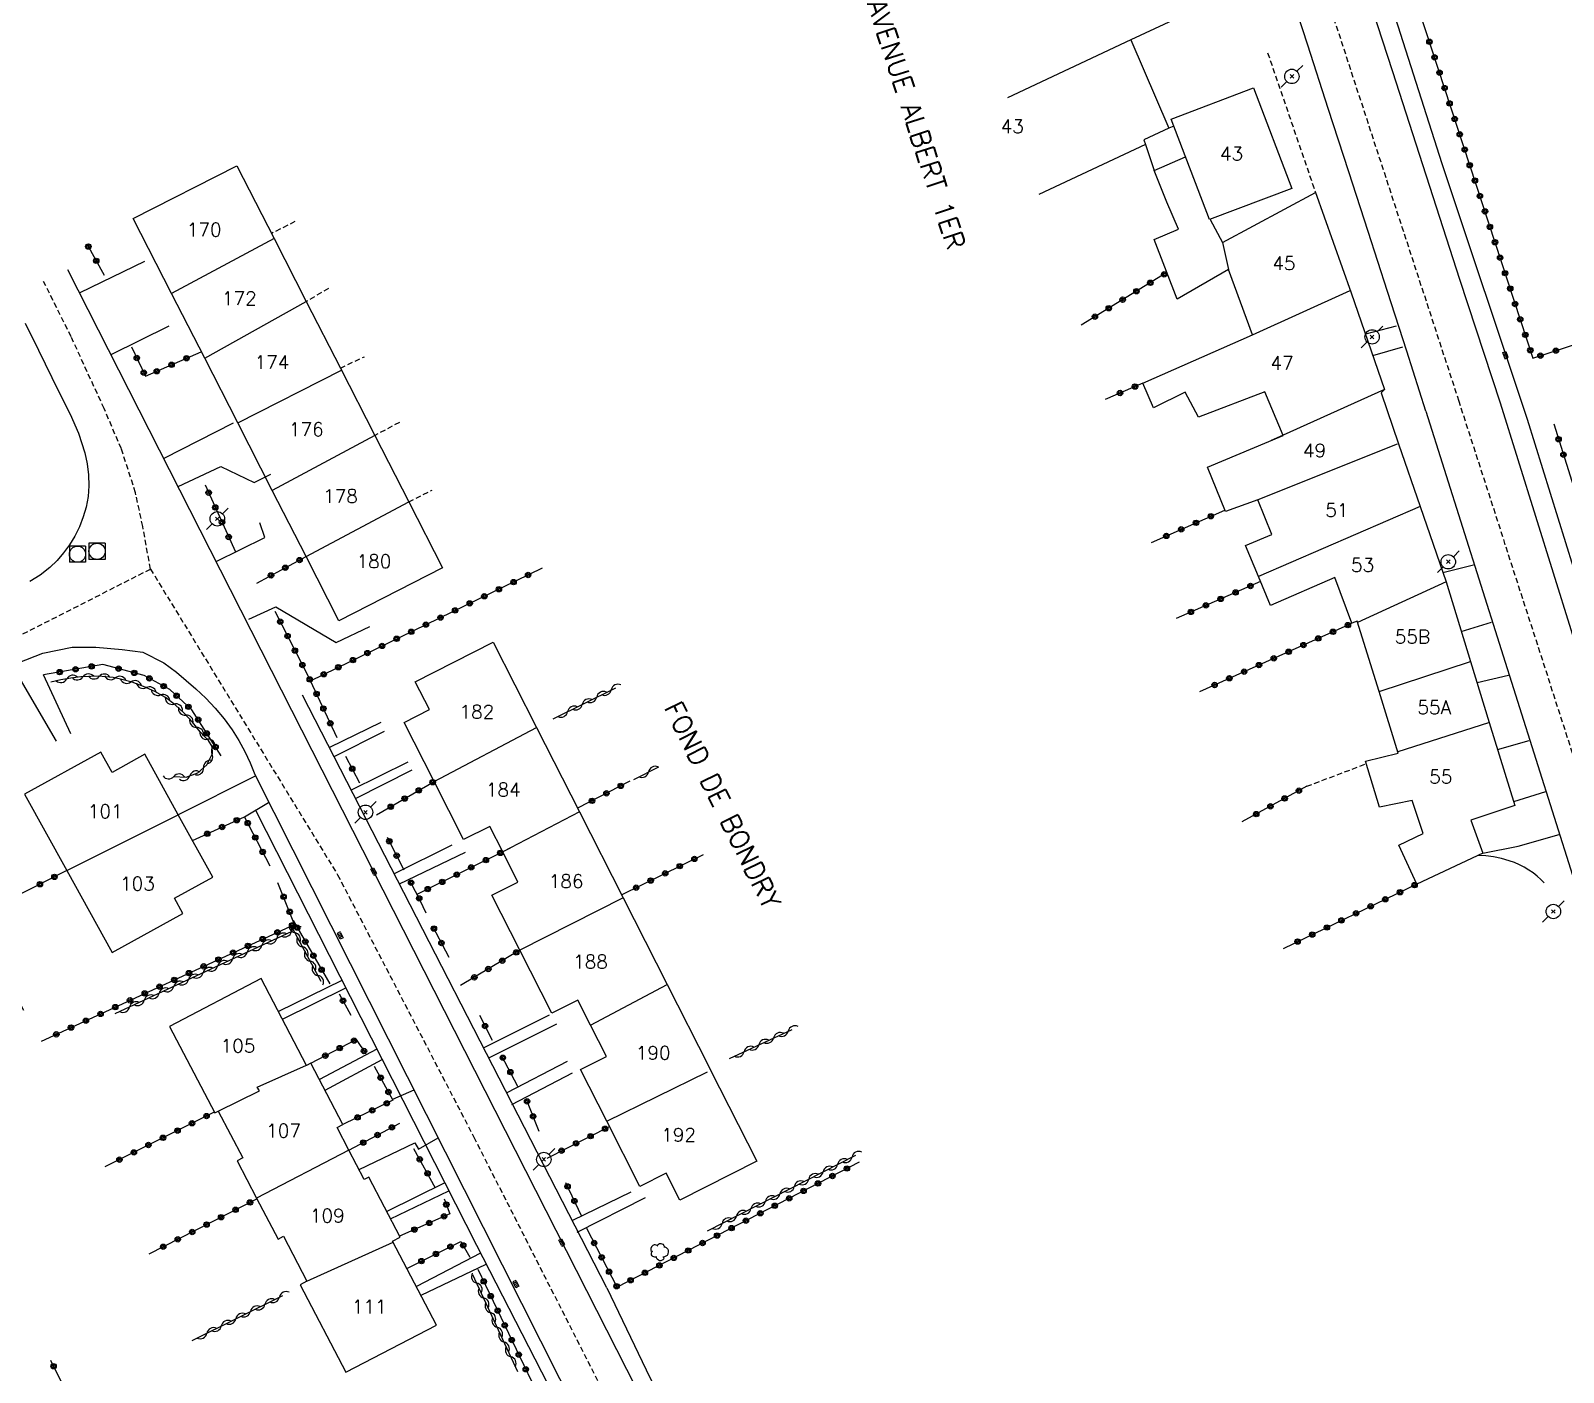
# Model space of a CAD drawing. Header units: millimetres. Extents: x 164000 to 165000, y 151998 to 153000.
# Drawn here: x 164262.3 to 164403.9, y 152262.9 to 152386.9 of the extents above; entities that cross this region are included whole.
import ezdxf
from ezdxf.enums import TextEntityAlignment as Align

# ---------------------------------------------------------------- set-up
doc = ezdxf.new("R2010")
doc.units = ezdxf.units.MM
doc.linetypes.add('DASHED', pattern=[0.75, 0.5, -0.25])
doc.layers.get('0').update_dxf_attribs({"linetype": 'CONTINUOUS'})
for name, color, linetype in [('W0001', 6, 'DASHED'), ('W0008', 7, 'CONTINUOUS'), ('W0014', 7, 'CONTINUOUS'), ('W0017', 7, 'CONTINUOUS'), ('W0051', 7, 'CONTINUOUS'), ('W0101', 7, 'CONTINUOUS'), ('W0104', 1, 'CONTINUOUS'), ('W0112', 1, 'DASHED'), ('W0214', 2, 'CONTINUOUS'), ('W0300', 7, 'CONTINUOUS'), ('W0310', 3, 'CONTINUOUS'), ('W0323', 7, 'CONTINUOUS'), ('W0330', 7, 'CONTINUOUS'), ('W0401', 7, 'CONTINUOUS'), ('W0420', 7, 'CONTINUOUS'), ('W0473', 7, 'CONTINUOUS'), ('W0989', 7, 'CONTINUOUS'), ('W0991', 7, 'CONTINUOUS'), ('W1102', 7, 'CONTINUOUS')]:
    doc.layers.add(name, color=color, linetype=linetype)
doc.styles.get("Standard").update_dxf_attribs({"font": 'romans.shx', "width": 0.85})

# ---------------------------------------------------------------- blocks, each defined once
blk = doc.blocks.new('T473')
for p, q in [((-0.166667, 0.166667), (0.166667, -0.166667)), ((-0.166667, -0.166667), (0.166667, 0.166667)), ((0.500001, 0.500001), (1.000002, 1.000002)), ((-1.000002, -1.000002), (-0.500001, -0.500001))]:
    blk.add_line(p, q)
blk.add_ellipse((0, 0), major_axis=(0.471405, 0.471405), ratio=1, start_param=5.4977871438, end_param=11.780972451)
blk = doc.blocks.new('T300')
for p, q in [((-0.8, 0.51), (-0.86, 0.34)), ((-0.86, 0.34), (-0.86, 0.17)), ((-0.86, 0.17), (-0.74, 0.06)), ((-0.69, 0.63), (-0.8, 0.51)), ((-0.8, -0.06), (-0.74, 0.06)), ((-0.74, 0.06), (-0.69, 0.11)), ((-0.57, 0.69), (-0.69, 0.63)), ((-0.46, 0.69), (-0.57, 0.69)), ((-0.29, 0.63), (-0.46, 0.69)), ((-0.29, 0.63), (-0.17, 0.74)), ((-0.23, 0.57), (-0.29, 0.63)), ((-0.17, 0.74), (-0.06, 0.8)), ((-0.06, 0.8), (0.06, 0.8)), ((0.06, 0.8), (0.23, 0.74)), ((0.23, 0.74), (0.34, 0.63)), ((0.34, 0.63), (0.4, 0.51)), ((0.46, 0.46), (0.34, 0.46)), ((0.4, 0.51), (0.4, 0.46)), ((0.57, 0.4), (0.46, 0.46)), ((0.57, 0.4), (0.69, 0.29)), ((0.69, 0.29), (0.74, 0.17)), ((0.74, 0.06), (0.69, -0.17)), ((0.74, 0.17), (0.74, 0.06)), ((-0.8, -0.17), (-0.8, -0.06)), ((-0.8, -0.23), (-0.8, -0.17)), ((-0.74, -0.34), (-0.8, -0.23)), ((-0.69, -0.4), (-0.74, -0.34)), ((-0.51, -0.46), (-0.69, -0.4)), ((-0.4, -0.46), (-0.51, -0.46)), ((-0.4, -0.46), (-0.34, -0.46)), ((-0.34, -0.46), (-0.34, -0.4)), ((-0.34, -0.51), (-0.34, -0.46)), ((-0.29, -0.63), (-0.34, -0.51)), ((-0.17, -0.74), (-0.29, -0.63)), ((-0.06, -0.8), (-0.17, -0.74)), ((0.06, -0.8), (-0.06, -0.8)), ((0.17, -0.74), (0.06, -0.8)), ((0.23, -0.69), (0.17, -0.74)), ((0.29, -0.46), (0.23, -0.46)), ((0.29, -0.63), (0.23, -0.69)), ((0.46, -0.4), (0.29, -0.46)), ((0.34, -0.51), (0.29, -0.63)), ((0.34, -0.51), (0.34, -0.46)), ((0.57, -0.34), (0.46, -0.4)), ((0.63, -0.29), (0.57, -0.34)), ((0.69, -0.17), (0.63, -0.29))]:
    blk.add_line(p, q)
blk = doc.blocks.new('T420')
for p, q in [((0.75, 0.75), (-0.75, 0.75)), ((-0.75, 0.75), (-0.75, -0.75)), ((0.75, 0.75), (0.75, -0.75)), ((0.75, -0.75), (-0.75, -0.75))]:
    blk.add_line(p, q)
blk.add_ellipse((0, 0), major_axis=(-0.53, 0.53), ratio=1, start_param=3.926991, end_param=10.210176)
blk = doc.blocks.new('T401')
for p, q in [((-0.3, 0.3), (0, 0.3)), ((-0.3, -0.25), (-0.3, 0.3)), ((-0.3, 0.15), (0, 0.15)), ((-0.3, 0), (0, 0)), ((0, 0.3), (0, -0.25)), ((-0.3, -0.15), (0, -0.15)), ((-0.3, -0.25), (-0.3, -0.3)), ((-0.3, -0.3), (0, -0.3)), ((0, -0.3), (0, -0.25))]:
    blk.add_line(p, q)
blk = doc.blocks.new('t323o')
at = {"color": 0, "linetype": 'Continuous'}
for radius in [0.25, 0.15]:
    blk.add_circle((0, 0), radius, dxfattribs=at)
blk = doc.blocks.new('t310o')
at = {"color": 0, "linetype": 'Continuous'}
for centre, start, end in [((-0.5, 0.38), 216.8699, 323.1304), ((0.5, -0.37), 36.8699, 143.1303)]:
    blk.add_arc(centre, 0.625, start, end, dxfattribs=at)

msp = doc.modelspace()

# ---------------------------------------------------------------- linework, layer by layer
at = {"layer": 'W0001'}
for points in [[(164410.03, 152303.73), (164394.25, 152352.67), (164375.81, 152409.15)], [(164273.33, 152337.17), (164272.62, 152341.11), (164271.95, 152344.22), (164270.64, 152348.27), (164269.05, 152352), (164266, 152358.64), (164263.46, 152363.75)], [(164178.78, 152284.99), (164199.12, 152300.01), (164234.82, 152317.54), (164273.33, 152337.17)], [(164273.33, 152337.17), (164290.62, 152308.91), (164303.21, 152284.66), (164328.13, 152235.58), (164343.52, 152202.79)]]:
    msp.add_lwpolyline(points, dxfattribs=at)
at = {"layer": 'W0008'}
for points in [[(164398.09, 152352.51), (164394.32, 152363.94), (164388.14, 152383.12), (164384.85, 152393.18)], [(164391.19, 152351.76), (164389.41, 152357.3), (164387.62, 152362.83), (164385.84, 152368.36), (164384.05, 152373.89), (164382.16, 152379.75), (164380.26, 152385.61), (164378.37, 152391.47)], [(164326.62, 152244.94), (164313.65, 152270.45), (164265.7, 152364.84)], [(164261.75, 152359.89), (164263, 152357.4), (164264.22, 152354.89), (164265.05, 152353.19), (164265.91, 152351.48), (164266.68, 152349.73), (164267.26, 152347.9), (164267.47, 152346.9), (164267.6, 152345.89), (164267.63, 152344.87), (164267.56, 152343.86), (164267.39, 152342.9), (164267.12, 152341.98), (164266.77, 152341.08), (164266.35, 152340.22), (164265.86, 152339.41), (164265.31, 152338.66), (164264.7, 152337.95), (164264.03, 152337.3), (164263.14, 152336.6), (164262.18, 152336.01)], [(164391.19, 152351.76), (164409.81, 152292.78)], [(164258.96, 152327.35), (164261.11, 152328.51), (164263.38, 152329.4), (164266.1, 152329.94), (164268.29, 152329.94), (164270.71, 152329.72), (164272.63, 152329.48), (164274.57, 152328.51), (164275.73, 152327.62), (164277.51, 152326.08)], [(164277.51, 152326.08), (164278.44, 152325.23), (164279.32, 152324.31), (164280.13, 152323.33), (164280.88, 152322.31), (164281.5, 152321.32), (164282.06, 152320.3), (164282.54, 152319.24), (164282.96, 152318.16)], [(164282.96, 152318.16), (164314.64, 152255.38)]]:
    msp.add_lwpolyline(points, dxfattribs=at)
at = {"layer": 'W0014'}
for points in [[(164409.51, 152315.84), (164398.09, 152352.51)], [(164261.28, 152326.97), (164264.62, 152321.26)], [(164265.97, 152321.93), (164263.46, 152327.38)], [(164315.51, 152270.72), (164287.38, 152325.52)], [(164294.61, 152322.98), (164289.86, 152320.68)], [(164290.29, 152319.84), (164294.96, 152322.17)], [(164297.11, 152319.32), (164291.89, 152316.73)], [(164292.29, 152315.96), (164297.52, 152318.59)], [(164283.04, 152314.87), (164303.45, 152274.66), (164319.04, 152244.27), (164322.92, 152236.23), (164326.62, 152228.65)], [(164301.19, 152311.63), (164295.86, 152308.99)], [(164296.34, 152308.06), (164302.45, 152310.98)], [(164291.02, 152299.14), (164285.15, 152296.26)], [(164285.52, 152295.55), (164291.38, 152298.45)], [(164310.17, 152295.91), (164304.12, 152292.91)], [(164304.6, 152291.97), (164310.89, 152295.13)], [(164294.26, 152292.77), (164288.95, 152289.97)], [(164289.46, 152289), (164294.73, 152291.84)], [(164311.84, 152291.65), (164306.26, 152288.74)], [(164306.72, 152287.68), (164312.32, 152290.6)], [(164300.53, 152280.42), (164295.16, 152277.78)], [(164295.51, 152277.11), (164300.9, 152279.69)], [(164317.72, 152279.57), (164312.32, 152276.93)], [(164312.76, 152275.87), (164319.07, 152279.08)], [(164303.84, 152273.91), (164297.9, 152270.85)], [(164298.33, 152270.03), (164304.35, 152272.9)]]:
    msp.add_lwpolyline(points, dxfattribs=at)
at = {"layer": 'W0017'}
for points in [[(164272.79, 152365.59), (164266.8, 152362.7)], [(164269.7, 152356.99), (164275.06, 152359.66)], [(164388.43, 152359.62), (164385.59, 152358.89)], [(164386.27, 152356.92), (164389.05, 152357.71)], [(164280.96, 152350.65), (164274.58, 152347.39)], [(164275.9, 152344.79), (164279.83, 152346.66), (164282.9, 152345.18), (164284.44, 152345.93)], [(164279.4, 152337.88), (164283.9, 152340.08), (164283.44, 152341.43)], [(164395.57, 152337.54), (164392.75, 152336.81)], [(164282.42, 152332.53), (164284.93, 152333.66), (164290.48, 152330.37), (164293.61, 152331.86)], [(164394.44, 152331.4), (164397.25, 152332.26)], [(164398.82, 152327.33), (164395.91, 152326.64)], [(164397.8, 152320.49), (164400.73, 152321.32)], [(164283.02, 152318.03), (164275.9, 152314.45)], [(164402.24, 152316.56), (164399.29, 152315.64)], [(164282.01, 152314.27), (164284.25, 152315.59)], [(164396.43, 152310.9), (164399.72, 152311.55), (164403.5, 152312.63)], [(164297.67, 152289), (164295.7, 152288.14)], [(164292.6, 152281.65), (164297.76, 152284.12), (164298.09, 152283.53), (164299.9, 152284.59)]]:
    msp.add_lwpolyline(points, dxfattribs=at)
at = {"layer": 'W0051'}
for points in [[(164400.58, 152351), (164392.68, 152374.63), (164385.03, 152398.67)], [(164416.44, 152300.36), (164411.91, 152314.52), (164400.58, 152351)]]:
    msp.add_lwpolyline(points, dxfattribs=at)
at = {"layer": 'W0101'}
for points in [[(164374.84, 152391.22), (164363.91, 152386.08)], [(164363.91, 152386.08), (164367.44, 152377.91)], [(164367.44, 152377.91), (164365.13, 152376.86), (164365.27, 152376.43)], [(164365.27, 152376.43), (164355.41, 152371.79)], [(164275.27, 152362.65), (164271.74, 152369.56), (164281.31, 152374.45), (164284.75, 152367.72)], [(164372.38, 152367.34), (164380.99, 152371.97)], [(164380.95, 152372.06), (164384.27, 152362.71)], [(164284.75, 152367.72), (164287.73, 152361.9)], [(164372.38, 152367.34), (164372.95, 152364.86)], [(164375.16, 152358.82), (164372.95, 152364.86)], [(164278.34, 152356.65), (164275.27, 152362.65)], [(164287.73, 152361.9), (164290.88, 152355.74)], [(164384.27, 152362.71), (164387.35, 152353.78)], [(164377.99, 152349.52), (164376.29, 152353.56), (164370.17, 152351.22), (164368.95, 152353.51), (164366.02, 152352.08), (164365.02, 152354.35), (164375.16, 152358.82)], [(164281.39, 152350.69), (164278.34, 152356.65)], [(164290.88, 152355.74), (164294.07, 152349.51)], [(164387.35, 152353.78), (164387.05, 152353.46)], [(164387.05, 152353.46), (164388.66, 152348.75)], [(164284.59, 152344.43), (164281.39, 152350.69)], [(164294.07, 152349.51), (164297.2, 152343.38)], [(164375.64, 152343.56), (164372.65, 152342.48), (164371, 152346.58), (164377.99, 152349.52)], [(164377.98, 152349.55), (164376.87, 152349.05)], [(164388.66, 152348.75), (164390.65, 152342.94)], [(164287.72, 152338.32), (164284.59, 152344.43)], [(164375.7, 152336.48), (164374.51, 152339.33), (164376.94, 152340.35), (164375.64, 152343.56)], [(164297.2, 152343.38), (164300.32, 152337.29), (164290.75, 152332.39)], [(164390.65, 152342.94), (164393.04, 152335.98)], [(164290.75, 152332.39), (164287.72, 152338.32)], [(164384.84, 152332.34), (164384.35, 152332.15), (164382.76, 152336.39), (164376.83, 152333.8), (164375.7, 152336.48)], [(164393.04, 152335.98), (164395.3, 152328.63)], [(164386.85, 152325.84), (164384.84, 152332.34)], [(164299.54, 152317.53), (164296.77, 152322.99), (164299.1, 152324.18), (164297.8, 152326.75), (164305.01, 152330.41), (164309.01, 152322.52)], [(164395.3, 152328.63), (164397.04, 152322.98)], [(164388.61, 152320.15), (164386.85, 152325.84)], [(164309.01, 152322.52), (164312.98, 152314.71)], [(164397.04, 152322.98), (164399.4, 152315.3)], [(164275.9, 152314.45), (164272.81, 152320.05), (164269.78, 152318.37), (164268.75, 152320.24), (164261.7, 152316.36)], [(164399.4, 152315.3), (164395.33, 152313.95), (164396.43, 152310.9), (164390.34, 152308.04), (164388.69, 152311.63), (164390.93, 152312.71), (164389.91, 152315.76), (164386.89, 152315.14), (164385.59, 152319.42), (164388.61, 152320.15)], [(164305.88, 152311.02), (164304.68, 152313.38), (164302.27, 152312.16), (164299.54, 152317.53)], [(164261.7, 152316.36), (164265.6, 152309.29)], [(164265.6, 152309.29), (164269.78, 152301.72), (164276.33, 152305.33), (164275.55, 152306.74), (164279.08, 152308.69), (164275.9, 152314.45)], [(164312.98, 152314.71), (164317.01, 152306.76)], [(164307.46, 152301.92), (164304.88, 152307.01), (164307.29, 152308.23), (164305.88, 152311.02)], [(164317.01, 152306.76), (164321.08, 152298.75)], [(164313.99, 152294.99), (164312.81, 152297.32), (164310.42, 152296.1), (164307.46, 152301.92)], [(164287.75, 152291.28), (164283.56, 152299.3), (164275.1, 152294.88)], [(164321.08, 152298.75), (164324.92, 152291.17)], [(164275.1, 152294.88), (164279.27, 152286.89), (164279.6, 152287.06)], [(164315.49, 152286.13), (164313.07, 152290.9), (164315.46, 152292.11), (164313.99, 152294.99)], [(164291.66, 152283.46), (164290.58, 152285.53), (164291.12, 152285.81), (164288.16, 152291.49), (164287.75, 152291.28)], [(164324.92, 152291.17), (164325.06, 152290.89)], [(164325.06, 152290.89), (164329.36, 152282.43)], [(164279.6, 152287.06), (164281.86, 152282.74), (164281.34, 152282.47), (164283.14, 152279.01)], [(164329.36, 152282.43), (164322.24, 152278.82), (164320.98, 152281.31), (164318.56, 152280.08), (164315.49, 152286.13)], [(164295.71, 152275.04), (164296.4, 152275.4), (164293.5, 152280.95), (164293.08, 152280.73), (164291.66, 152283.46)], [(164283.14, 152279.01), (164285.12, 152275.23), (164285.62, 152275.49), (164287.79, 152271.33)], [(164287.79, 152271.33), (164287.16, 152271), (164291.39, 152262.91), (164299.76, 152267.28), (164295.71, 152275.04)]]:
    msp.add_lwpolyline(points, dxfattribs=at)
msp.add_lwpolyline([(164375.26, 152381.66), (164378.8, 152372.36), (164371.18, 152369.47), (164367.64, 152378.77), (164375.26, 152381.66)], close=True, dxfattribs=at)
at = {"layer": 'W0104'}
for points in [[(164367.89, 152378.12), (164367.44, 152377.91)], [(164365.27, 152376.43), (164366.11, 152373.91)], [(164372.95, 152364.86), (164368.2, 152362.11), (164366.07, 152367.64), (164368.33, 152368.58), (164367.23, 152371.09), (164366.07, 152374), (164368.97, 152375.28)], [(164371.24, 152369.49), (164372.38, 152367.34)]]:
    msp.add_lwpolyline(points, dxfattribs=at)
at = {"layer": 'W0112'}
for points in [[(164376.56, 152384.9), (164380.95, 152372.06)], [(164286.68, 152369.29), (164284.51, 152368.19)], [(164289.78, 152363.11), (164287.73, 152361.9)], [(164290.88, 152355.74), (164293.1, 152356.8)], [(164296.33, 152350.73), (164294.07, 152349.51)], [(164297.2, 152343.38), (164299.35, 152344.45)], [(164380.17, 152317.08), (164385.67, 152319.17)]]:
    msp.add_lwpolyline(points, dxfattribs=at)
at = {"layer": 'W0214'}
msp.add_lwpolyline([(164319.12, 152263.14), (164319.68, 152262.01)], dxfattribs=at)
at = {"layer": 'W0310'}
for points in [[(164275.49, 152317.99), (164276.62, 152317.94), (164277.7, 152318.32), (164278.55, 152319.08), (164279.05, 152320.1), (164279.03, 152320.76), (164278.7, 152321.33), (164278.27, 152321.76), (164277.91, 152322.12), (164277.21, 152323), (164276.45, 152323.83), (164275.61, 152324.6), (164274.71, 152325.28), (164273.73, 152325.85), (164272.7, 152326.32), (164271.64, 152326.7), (164270.55, 152327), (164269.88, 152327.14), (164269.2, 152327.21), (164268.51, 152327.25), (164267.83, 152327.24), (164266.89, 152327.19), (164265.97, 152327.08), (164265.04, 152326.92), (164264.13, 152326.7)], [(164310.54, 152323.31), (164316.32, 152326.2)], [(164318.01, 152317.72), (164320.3, 152318.89)], [(164289.11, 152299.04), (164286.27, 152304.3), (164286.38, 152303.67), (164270.04, 152296.04)], [(164326.83, 152291.92), (164332.61, 152294.61)], [(164324.81, 152275.98), (164338.51, 152282.99)], [(164303.1, 152271.96), (164307.25, 152262.98)], [(164277.19, 152265.85), (164285.57, 152270.02)]]:
    msp.add_lwpolyline(points, dxfattribs=at)
at = {"layer": 'W0323'}
for points in [[(164439.74, 152421.33), (164392.66, 152405.72), (164390.37, 152403.61), (164388.83, 152401.03), (164387.99, 152398.9), (164388.13, 152396.17), (164389.99, 152390.56), (164401.07, 152356.66), (164423.15, 152363.88)], [(164267.45, 152367.24), (164269.04, 152364.35)], [(164367.25, 152364.57), (164359.32, 152359.72)], [(164271.58, 152357.72), (164272.87, 152354.99), (164278.03, 152357.26)], [(164365.02, 152354.35), (164361.55, 152352.85)], [(164402.99, 152350.6), (164414.83, 152312.9), (164416.9, 152311.76), (164419.17, 152311.25), (164422, 152310.93), (164424.34, 152311.06), (164432.84, 152313.98)], [(164278.37, 152344.96), (164281.18, 152338.76)], [(164365.82, 152339.63), (164372.6, 152342.61)], [(164283.15, 152335.87), (164287.72, 152338.32)], [(164284.82, 152333.28), (164288.11, 152326.84), (164309.57, 152337.27)], [(164375.9, 152336.01), (164368.1, 152332.61)], [(164370.29, 152325.84), (164384.35, 152332.15)], [(164268.93, 152328.35), (164263.46, 152327.38)], [(164279.86, 152319.91), (164277.16, 152324.14), (164275.11, 152326.03), (164272.74, 152327.32), (164268.93, 152328.35)], [(164290.59, 152321.55), (164288.11, 152326.84)], [(164292.67, 152317.37), (164291.37, 152319.83)], [(164294.23, 152314.43), (164299.54, 152317.53)], [(164317.64, 152317.56), (164312.8, 152315.05)], [(164380.17, 152317.08), (164374.19, 152313.79)], [(164277.22, 152312.06), (164282.01, 152314.27)], [(164284.39, 152309.69), (164282.01, 152314.27)], [(164296.76, 152309.34), (164295.23, 152312.36)], [(164298.81, 152305.37), (164297.98, 152307.1), (164306.59, 152311.39)], [(164316.87, 152307.04), (164324.42, 152310.78)], [(164265.6, 152309.29), (164257.04, 152304.94), (164261.6, 152296.4)], [(164263.27, 152293.53), (164286.65, 152304.32), (164285.11, 152308.15)], [(164298.1, 152306.84), (164297.28, 152308.42)], [(164390.34, 152308.04), (164377.98, 152302.07)], [(164286.51, 152304.68), (164289.89, 152298.82)], [(164300.92, 152301.27), (164299.41, 152304.13)], [(164307.46, 152301.92), (164301.97, 152298.66)], [(164290.78, 152297.9), (164291.83, 152295.94)], [(164304.94, 152293.59), (164303.75, 152295.88)], [(164288.16, 152291.49), (164292.34, 152293.67), (164293.23, 152292.35)], [(164294.01, 152291.22), (164295.74, 152288.06), (164291.12, 152285.81)], [(164307.28, 152289.33), (164305.77, 152292.21)], [(164279.23, 152286.96), (164269.12, 152281.9)], [(164309.25, 152285.18), (164308.04, 152288.2)], [(164291.66, 152283.46), (164296.36, 152285.93)], [(164309.98, 152282.72), (164315.75, 152285.62)], [(164297.65, 152283.61), (164299.65, 152279.97)], [(164338.83, 152282.34), (164316.45, 152270.78), (164313.65, 152276.2)], [(164313.16, 152277.38), (164311.7, 152280.43)], [(164283.18, 152278.94), (164273.18, 152273.84)], [(164300.46, 152278.95), (164301, 152277.57), (164296.35, 152275.5)], [(164297.03, 152272.52), (164302.02, 152275.01), (164302.83, 152273.55)], [(164303.59, 152272.45), (164309.95, 152259.13)], [(164264.09, 152264.04), (164265.99, 152260.18), (164262.84, 152254.33), (164259.93, 152250.44), (164259.15, 152248.42), (164260.2, 152246.53)]]:
    msp.add_lwpolyline(points, dxfattribs=at)
at = {"layer": 'W0330'}
for points in [[(164402.12, 152308.15), (164401.79, 152308.48), (164401.45, 152308.79), (164401.08, 152309.08), (164400.69, 152309.34), (164400.26, 152309.6), (164399.82, 152309.83), (164399.36, 152310.03), (164398.89, 152310.2), (164398.17, 152310.4), (164397.44, 152310.55), (164396.71, 152310.64), (164395.97, 152310.68)], [(164315.51, 152270.72), (164319.12, 152263.14)]]:
    msp.add_lwpolyline(points, dxfattribs=at)
at = {"layer": 'W1102'}
for points in [[(164363.91, 152386.08), (164352.52, 152380.72)], [(164284.75, 152367.72), (164275.27, 152362.65)], [(164278.34, 152356.65), (164287.73, 152361.9)], [(164375.16, 152358.82), (164384.19, 152362.93)], [(164281.39, 152350.69), (164290.98, 152355.55)], [(164387.35, 152353.78), (164377.98, 152349.55)], [(164294.07, 152349.51), (164284.59, 152344.43)], [(164388.52, 152348.7), (164375.64, 152343.56)], [(164287.72, 152338.32), (164297.2, 152343.38)], [(164390.65, 152342.94), (164375.7, 152336.48)], [(164393.04, 152335.98), (164384.87, 152332.23)], [(164386.85, 152325.84), (164395.3, 152328.63)], [(164299.54, 152317.53), (164309.01, 152322.52)], [(164396.96, 152322.95), (164388.58, 152320.27)], [(164265.6, 152309.29), (164275.9, 152314.45)], [(164312.98, 152314.71), (164305.88, 152311.02)], [(164317.01, 152306.76), (164307.46, 152301.92)], [(164313.99, 152294.99), (164321.08, 152298.75)], [(164279.6, 152287.06), (164283.42, 152288.92), (164283.2, 152289.27), (164287.74, 152291.3)], [(164315.49, 152286.13), (164324.8, 152290.68)], [(164291.66, 152283.46), (164283.14, 152279.01)], [(164287.78, 152271.35), (164295.76, 152274.94)]]:
    msp.add_lwpolyline(points, dxfattribs=at)

# ---------------------------------------------------------------- block references
at = {"layer": 'W0300'}
msp.add_blockref('T300', (164320.44, 152274.01), dxfattribs=at)
at = {"layer": 'W0310'}
for p, rotation in [((164265.6, 152327.02), 189.9803997859262), ((164267.09, 152327.2), 183.2815111793941), ((164268.59, 152327.24), 177.2689381356203), ((164270.08, 152327.1), 168.6992851051569), ((164271.53, 152326.73), 164.369645723522), ((164272.94, 152326.21), 155.4449226023138), ((164315.91, 152326), 26.65018790193236), ((164274.27, 152325.53), 149.5824276455612), ((164275.5, 152324.68), 143.2319953804041), ((164313.23, 152324.65), 26.65018790193236), ((164314.57, 152325.33), 26.65018790193236), ((164276.6, 152323.66), 132.4873783350501), ((164311.88, 152323.98), 26.65018790193236), ((164277.59, 152322.53), 128.9069046556402), ((164278.6, 152321.43), 135.4179413586126), ((164279.03, 152320.06), 63.83031542953285), ((164278.24, 152318.81), 41.66291829355539), ((164275.49, 152317.99), 357.3281321320114), ((164276.97, 152318.06), 19.49552385997377), ((164319.35, 152318.41), 26.98900956007754), ((164286.35, 152303.66), 205.0324221321558), ((164286.67, 152303.56), 118.3007492682855), ((164282.27, 152301.76), 205.0324221321558), ((164283.63, 152302.39), 205.0324221321558), ((164284.99, 152303.02), 205.0324221321558), ((164287.38, 152302.24), 118.3007492682855), ((164279.55, 152300.49), 205.0324221321558), ((164280.91, 152301.12), 205.0324221321558), ((164288.09, 152300.92), 118.3007492682855), ((164276.84, 152299.22), 205.0324221321558), ((164278.19, 152299.85), 205.0324221321558), ((164288.8, 152299.6), 118.3007492682855), ((164274.12, 152297.95), 205.0324221321558), ((164275.48, 152298.58), 205.0324221321558), ((164271.4, 152296.68), 205.0324221321558), ((164272.76, 152297.31), 205.0324221321558), ((164330.91, 152293.82), 25.0168929931181), ((164332.27, 152294.45), 25.0168929931181), ((164328.19, 152292.55), 25.0168929931181), ((164329.55, 152293.19), 25.0168929931181), ((164336.83, 152282.13), 27.09014927178979), ((164338.16, 152282.81), 27.09014927178979), ((164334.16, 152280.76), 27.09014927178979), ((164335.49, 152281.44), 27.09014927178979), ((164331.49, 152279.4), 27.09014927178979), ((164332.82, 152280.08), 27.09014927178979), ((164328.82, 152278.03), 27.09014927178979), ((164330.15, 152278.71), 27.09014927178979), ((164326.15, 152276.66), 27.09014927178979), ((164327.48, 152277.35), 27.09014927178979), ((164303.48, 152271.15), 294.8187656737749), ((164283.91, 152269.19), 26.4357880123771), ((164285.25, 152269.86), 26.4357880123771), ((164304.11, 152269.79), 294.8187656737749), ((164281.22, 152267.86), 26.4357880123771), ((164282.57, 152268.53), 26.4357880123771), ((164304.74, 152268.43), 294.8187656737749), ((164278.54, 152266.52), 26.4357880123771), ((164279.88, 152267.19), 26.4357880123771), ((164305.37, 152267.07), 294.8187656737749), ((164306, 152265.7), 294.8187656737749), ((164306.62, 152264.34), 294.8187656737749)]:
    msp.add_blockref('t310o', p, dxfattribs=dict(at, rotation=rotation))
at = {"layer": 'W0323'}
for p, rotation in [((164391.51, 152385.91), 288.1061380516035), ((164391.98, 152384.48), 288.1061380516035), ((164392.44, 152383.06), 288.1061380516035), ((164392.91, 152381.63), 288.1061380516035), ((164393.37, 152380.21), 288.1061380516035), ((164393.84, 152378.78), 288.1061380516035), ((164394.31, 152377.36), 288.1061380516035), ((164394.77, 152375.93), 288.1061380516035), ((164395.24, 152374.5), 288.1061380516035), ((164395.71, 152373.08), 288.1061380516035), ((164396.17, 152371.65), 288.1061380516035), ((164396.64, 152370.23), 288.1061380516035), ((164397.1, 152368.8), 288.1061380516035), ((164397.57, 152367.38), 288.1061380516035), ((164267.59, 152366.98), 298.8724167739516), ((164398.04, 152365.95), 288.1061380516035), ((164268.32, 152365.66), 298.8724167739516), ((164367, 152364.41), 211.4049439369073), ((164398.5, 152364.52), 288.1061380516035), ((164365.72, 152363.63), 211.4049439369073), ((164398.97, 152363.1), 288.1061380516035), ((164363.16, 152362.07), 211.4049439369073), ((164364.44, 152362.85), 211.4049439369073), ((164399.43, 152361.67), 288.1061380516035), ((164360.6, 152360.5), 211.4049439369073), ((164361.88, 152361.28), 211.4049439369073), ((164399.9, 152360.25), 288.1061380516035), ((164400.37, 152358.82), 288.1061380516035), ((164400.83, 152357.4), 288.1061380516035), ((164403.19, 152357.36), 18.09671229443286), ((164272.07, 152356.68), 295.4192840907092), ((164275.28, 152356.05), 23.73215224514303), ((164276.66, 152356.66), 23.73215224514303), ((164401.77, 152356.89), 18.09671229443286), ((164272.71, 152355.32), 295.4192840907092), ((164273.91, 152355.45), 23.73215224514303), ((164362.92, 152353.44), 203.3515125610309), ((164364.3, 152354.04), 203.3515125610309), ((164403.44, 152349.17), 287.4333335424881), ((164403.89, 152347.74), 287.4333335424881), ((164278.71, 152344.23), 294.3312449847974), ((164279.32, 152342.86), 294.3312449847974), ((164371.31, 152342.05), 23.78106855677549), ((164279.94, 152341.49), 294.3312449847974), ((164368.57, 152340.84), 23.78106855677549), ((164369.94, 152341.44), 23.78106855677549), ((164280.56, 152340.13), 294.3312449847974), ((164367.2, 152340.23), 23.78106855677549), ((164287.11, 152338), 28.19956034492914), ((164284.47, 152336.58), 28.19956034492914), ((164285.79, 152337.29), 28.19956034492914), ((164308.23, 152336.62), 25.91923270596174), ((164304.18, 152334.65), 25.91923270596174), ((164305.53, 152335.3), 25.91923270596174), ((164306.88, 152335.96), 25.91923270596174), ((164373.6, 152335), 203.529700701893), ((164374.97, 152335.6), 203.529700701893), ((164301.48, 152333.34), 25.91923270596174), ((164302.83, 152333.99), 25.91923270596174), ((164369.47, 152333.21), 203.529700701893), ((164370.85, 152333.81), 203.529700701893), ((164372.22, 152334.41), 203.529700701893), ((164285.32, 152332.3), 297.0425067248335), ((164298.78, 152332.03), 25.91923270596174), ((164300.13, 152332.68), 25.91923270596174), ((164383.97, 152331.98), 24.18002878593868), ((164286, 152330.97), 297.0425067248335), ((164296.08, 152330.72), 25.91923270596174), ((164297.43, 152331.37), 25.91923270596174), ((164381.23, 152330.75), 24.18002878593868), ((164382.6, 152331.37), 24.18002878593868), ((164286.68, 152329.63), 297.0425067248335), ((164293.38, 152329.4), 25.91923270596174), ((164294.73, 152330.06), 25.91923270596174), ((164378.5, 152329.52), 24.18002878593868), ((164379.87, 152330.14), 24.18002878593868), ((164264.94, 152327.64), 190.056271717738), ((164266.41, 152327.9), 190.056271717738), ((164267.89, 152328.16), 190.056271717738), ((164270.38, 152327.96), 164.9169433660964), ((164271.83, 152327.57), 164.9169433660964), ((164287.37, 152328.29), 297.0425067248335), ((164290.69, 152328.09), 25.91923270596174), ((164292.04, 152328.75), 25.91923270596174), ((164374.39, 152327.68), 24.18002878593868), ((164375.76, 152328.29), 24.18002878593868), ((164377.13, 152328.91), 24.18002878593868), ((164273.23, 152327.06), 151.389542026403), ((164274.55, 152326.34), 151.389542026403), ((164288.05, 152326.96), 297.0425067248335), ((164289.34, 152327.44), 25.91923270596174), ((164371.66, 152326.45), 24.18002878593868), ((164373.02, 152327.07), 24.18002878593868), ((164275.74, 152325.45), 137.3532912935071), ((164288.68, 152325.63), 115.1447890755382), ((164276.84, 152324.43), 137.3532912935071), ((164289.31, 152324.27), 115.1447890755382), ((164277.74, 152323.24), 122.4948017850836), ((164278.54, 152321.97), 122.4948017850836), ((164289.95, 152322.91), 115.1447890755382), ((164279.35, 152320.71), 122.4948017850836), ((164291.97, 152318.7), 117.8104108271672), ((164298.12, 152316.7), 30.2473970361706), ((164299.41, 152317.46), 30.2473970361706), ((164315.46, 152316.43), 207.4912965661346), ((164316.79, 152317.12), 207.4912965661346), ((164379.45, 152316.68), 208.7909746308024), ((164295.53, 152315.19), 30.2473970361706), ((164296.82, 152315.95), 30.2473970361706), ((164314.13, 152315.74), 207.4912965661346), ((164376.82, 152315.23), 208.7909746308024), ((164378.13, 152315.96), 208.7909746308024), ((164281.31, 152313.95), 24.83572407679029), ((164282.32, 152313.68), 117.3682084577012), ((164375.5, 152314.51), 208.7909746308024), ((164278.58, 152312.69), 24.83572407679029), ((164279.95, 152313.32), 24.83572407679029), ((164283.01, 152312.35), 117.3682084577012), ((164295.4, 152312.01), 116.9728450484253), ((164283.7, 152311.02), 117.3682084577012), ((164296.08, 152310.67), 116.9728450484253), ((164305.66, 152310.93), 26.49295711861367), ((164302.97, 152309.59), 26.49295711861367), ((164304.32, 152310.26), 26.49295711861367), ((164322.24, 152309.7), 26.31694036419665), ((164323.59, 152310.37), 26.31694036419665), ((164263.12, 152308.03), 206.9281425933443), ((164264.46, 152308.71), 206.9281425933443), ((164297.41, 152308.17), 117.6092043316815), ((164300.29, 152308.25), 26.49295711861367), ((164301.63, 152308.92), 26.49295711861367), ((164319.55, 152308.37), 26.31694036419665), ((164320.9, 152309.04), 26.31694036419665), ((164390.14, 152307.95), 205.7779792349784), ((164285.63, 152306.87), 111.8709382647709), ((164298.16, 152306.72), 115.844385033736), ((164298.95, 152307.58), 26.49295711861367), ((164318.21, 152307.71), 26.31694036419665), ((164387.43, 152306.64), 205.7779792349784), ((164388.79, 152307.29), 205.7779792349784), ((164286.19, 152305.48), 111.8709382647709), ((164384.73, 152305.34), 205.7779792349784), ((164386.08, 152305.99), 205.7779792349784), ((164285.06, 152303.59), 24.78581825717652), ((164286.42, 152304.22), 24.78581825717652), ((164286.89, 152304.02), 299.9780319973384), ((164299.52, 152303.93), 117.8475753043238), ((164382.03, 152304.03), 205.7779792349784), ((164383.38, 152304.68), 205.7779792349784), ((164282.34, 152302.33), 24.78581825717652), ((164283.7, 152302.96), 24.78581825717652), ((164287.64, 152302.72), 299.9780319973384), ((164300.22, 152302.6), 117.8475753043238), ((164379.33, 152302.73), 205.7779792349784), ((164380.68, 152303.38), 205.7779792349784), ((164279.61, 152301.07), 24.78581825717652), ((164280.97, 152301.7), 24.78581825717652), ((164288.39, 152301.42), 299.9780319973384), ((164305.84, 152300.96), 210.6852123363267), ((164307.13, 152301.72), 210.6852123363267), ((164276.89, 152299.81), 24.78581825717652), ((164278.25, 152300.44), 24.78581825717652), ((164289.14, 152300.12), 299.9780319973384), ((164303.26, 152299.42), 210.6852123363267), ((164304.55, 152300.19), 210.6852123363267), ((164272.8, 152297.93), 24.78581825717652), ((164274.17, 152298.56), 24.78581825717652), ((164275.53, 152299.19), 24.78581825717652), ((164270.08, 152296.67), 24.78581825717652), ((164271.44, 152297.3), 24.78581825717652), ((164291.12, 152297.26), 298.1132150785298), ((164267.36, 152295.41), 24.78581825717652), ((164268.72, 152296.04), 24.78581825717652), ((164264.63, 152294.15), 24.78581825717652), ((164265.99, 152294.78), 24.78581825717652), ((164292.15, 152293.57), 27.54558723317433), ((164304.25, 152294.92), 117.3682234168704), ((164289.49, 152292.18), 27.54558723317433), ((164290.82, 152292.88), 27.54558723317433), ((164293.06, 152292.61), 303.9590707797882), ((164305.89, 152291.99), 117.6259590790832), ((164294.6, 152290.14), 298.6790225308156), ((164306.59, 152290.66), 117.6259590790832), ((164295.32, 152288.82), 298.6790225308156), ((164308.13, 152287.96), 111.8895636247162), ((164278.51, 152286.6), 206.5785103593377), ((164292.47, 152286.47), 205.9684531796898), ((164293.82, 152287.13), 205.9684531796898), ((164295.17, 152287.78), 205.9684531796898), ((164308.69, 152286.57), 111.8895636247162), ((164275.83, 152285.26), 206.5785103593377), ((164277.17, 152285.93), 206.5785103593377), ((164295.64, 152285.55), 27.76641327835478), ((164315.34, 152285.42), 26.6929028960359), ((164273.14, 152283.92), 206.5785103593377), ((164274.49, 152284.59), 206.5785103593377), ((164292.99, 152284.15), 27.76641327835478), ((164294.31, 152284.85), 27.76641327835478), ((164312.66, 152284.07), 26.6929028960359), ((164314, 152284.74), 26.6929028960359), ((164270.46, 152282.57), 206.5785103593377), ((164271.8, 152283.24), 206.5785103593377), ((164298.21, 152282.6), 298.7292769424028), ((164311.32, 152283.4), 26.6929028960359), ((164298.93, 152281.29), 298.7292769424028), ((164336.35, 152281.06), 207.327879760085), ((164337.68, 152281.75), 207.327879760085), ((164311.87, 152280.09), 115.5420249172205), ((164333.68, 152279.68), 207.327879760085), ((164335.01, 152280.37), 207.327879760085), ((164282.53, 152278.61), 207.0422487485829), ((164300.67, 152278.42), 291.4129680599987), ((164312.51, 152278.74), 115.5420249172205), ((164331.02, 152278.3), 207.327879760085), ((164332.35, 152278.99), 207.327879760085), ((164278.52, 152276.57), 207.0422487485829), ((164279.86, 152277.25), 207.0422487485829), ((164281.19, 152277.93), 207.0422487485829), ((164299.09, 152276.72), 204.0057043434759), ((164300.46, 152277.33), 204.0057043434759), ((164328.35, 152276.93), 207.327879760085), ((164329.68, 152277.61), 207.327879760085), ((164275.85, 152275.2), 207.0422487485829), ((164277.19, 152275.88), 207.0422487485829), ((164297.72, 152276.11), 204.0057043434759), ((164325.69, 152275.55), 207.327879760085), ((164327.02, 152276.24), 207.327879760085), ((164274.51, 152274.52), 207.0422487485829), ((164299.71, 152273.86), 26.44554011115867), ((164301.05, 152274.53), 26.44554011115867), ((164302.23, 152274.64), 299.0546141213822), ((164314.33, 152274.86), 117.3576328835442), ((164323.02, 152274.17), 207.327879760085), ((164324.35, 152274.86), 207.327879760085), ((164298.37, 152273.19), 26.44554011115867), ((164315.02, 152273.53), 117.3576328835442), ((164320.36, 152272.79), 207.327879760085), ((164321.69, 152273.48), 207.327879760085), ((164304.13, 152271.31), 295.5353355548465), ((164315.71, 152272.2), 117.3576328835442), ((164317.69, 152271.42), 207.327879760085), ((164319.02, 152272.11), 207.327879760085), ((164304.78, 152269.95), 295.5353355548465), ((164316.4, 152270.87), 117.3576328835442), ((164305.42, 152268.6), 295.5353355548465), ((164306.07, 152267.25), 295.5353355548465), ((164306.72, 152265.89), 295.5353355548465), ((164307.36, 152264.54), 295.5353355548465), ((164264.38, 152263.47), 296.1701255348914), ((164308.01, 152263.19), 295.5353355548465)]:
    msp.add_blockref('t323o', p, dxfattribs=dict(at, rotation=rotation))
at = {"layer": 'W0401'}
for p, rotation in [((164398.67, 152356.99), 18.23531099045741), ((164294.09, 152309.28), 26.92164504855615), ((164290.72, 152303.22), 206.7812350285554), ((164311.46, 152274.98), 26.92164504855615), ((164306.96, 152270.99), 206.7812350285554)]:
    msp.add_blockref('T401', p, dxfattribs=dict(at, rotation=rotation))
at = {"layer": 'W0420'}
for p in [(164266.59, 152338.54), (164268.4, 152338.81)]:
    msp.add_blockref('T420', p, dxfattribs=at)
at = {"layer": 'W0473'}
for p in [(164378.8, 152382.71), (164386.21, 152358.63), (164279.51, 152341.81), (164393.25, 152337.84), (164293.2, 152314.68), (164402.96, 152305.51), (164309.68, 152282.59)]:
    msp.add_blockref('T473', p, dxfattribs=at)

# ---------------------------------------------------------------- texts
at = {"layer": 'W0989'}
for s, rotation, p in [('AVENUE ALBERT 1ER  ', 288.0884, (164339.52, 152389.47)), ('FOND DE BONDRY  ', 296.3295, (164320.76, 152324.35))]:
    msp.add_text(s, height=1.75, rotation=rotation, dxfattribs=at).set_placement(p)
at = {"layer": 'W0991'}
for s, p in [('43', (164352.96, 152378.09)), ('43', (164373.22, 152375.56)), ('170', (164278.29, 152368.55)), ('45', (164378.06, 152365.44)), ('172', (164281.54, 152362.19)), ('174', (164284.56, 152356.29)), ('47', (164377.89, 152356.22)), ('176', (164287.73, 152350.09)), ('49', (164380.89, 152348.13)), ('178', (164290.89, 152343.91)), ('51', (164382.96, 152342.61)), ('180', (164293.98, 152337.89)), ('53', (164385.33, 152337.55)), ('55B', (164389.94, 152330.91)), ('182', (164303.49, 152323.97)), ('55A', (164391.95, 152324.39)), ('55', (164392.56, 152317.97)), ('184', (164305.93, 152316.77)), ('101', (164269.15, 152314.77)), ('103', (164272.13, 152308.09)), ('186', (164311.74, 152308.31)), ('188', (164313.99, 152300.87)), ('105', (164281.42, 152293.09)), ('190', (164319.78, 152292.44)), ('107', (164285.63, 152285.25)), ('192', (164322.13, 152284.86)), ('109', (164289.67, 152277.39)), ('111', (164293.55, 152268.97))]:
    msp.add_text(s, height=1.25, dxfattribs=at).set_placement(p, align=Align.MIDDLE_CENTER)

doc.saveas('drawing.dxf')
